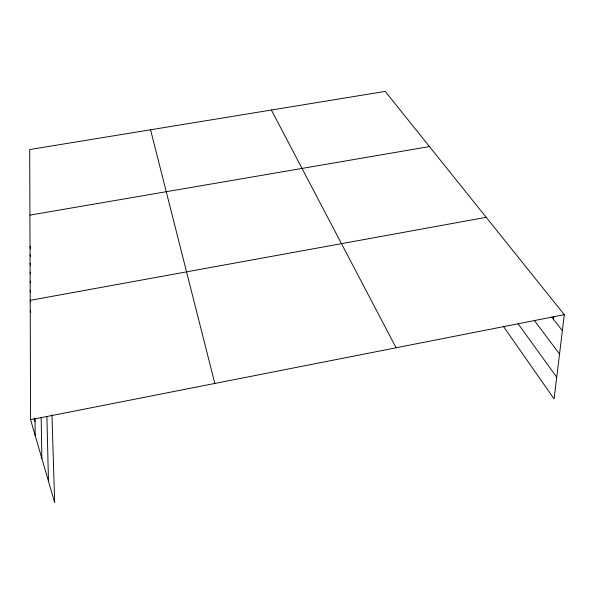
<?xml version="1.0" encoding="UTF-8"?>
<svg xmlns="http://www.w3.org/2000/svg" width="594" height="594" viewBox="0 0 594 594"><rect width="100%" height="100%" fill="white"/><g stroke="black" fill="none" stroke-linecap="round" stroke-linejoin="round"><path stroke-width="0.89" d="M553.504 319.357L553.808 316.706M51.953 414.916L54.678 502.591L30.591 419.706L29.7 149.54L385.224 91.409L564.3 314.686L554.091 398.923L503.237 326.143M30.591 419.706L564.3 314.686M486.196 217.307L30.197 300.334L30.658 302.064M29.915 215.117L429.455 146.562M551.796 317.159L562.362 330.695M534.385 320.5L559.533 354.002M518.02 323.656L556.726 377.183M271.384 110.024L396.094 347.78M34.051 418.057L35.053 421.547M30.227 310.588L30.695 312.325M30.16 290.681L30.613 292.397M30.131 281.311L30.576 283.011M30.101 272.208L30.569 273.997M30.049 254.759L30.502 256.519M30.071 263.357L30.532 265.139M30.019 246.399L30.688 249.02M150.564 129.774L214.82 383.449M46.889 416.357L48.478 481.266M41.157 417.545L41.855 458.479M35.031 418.852L35.18 435.513"/></g></svg>
